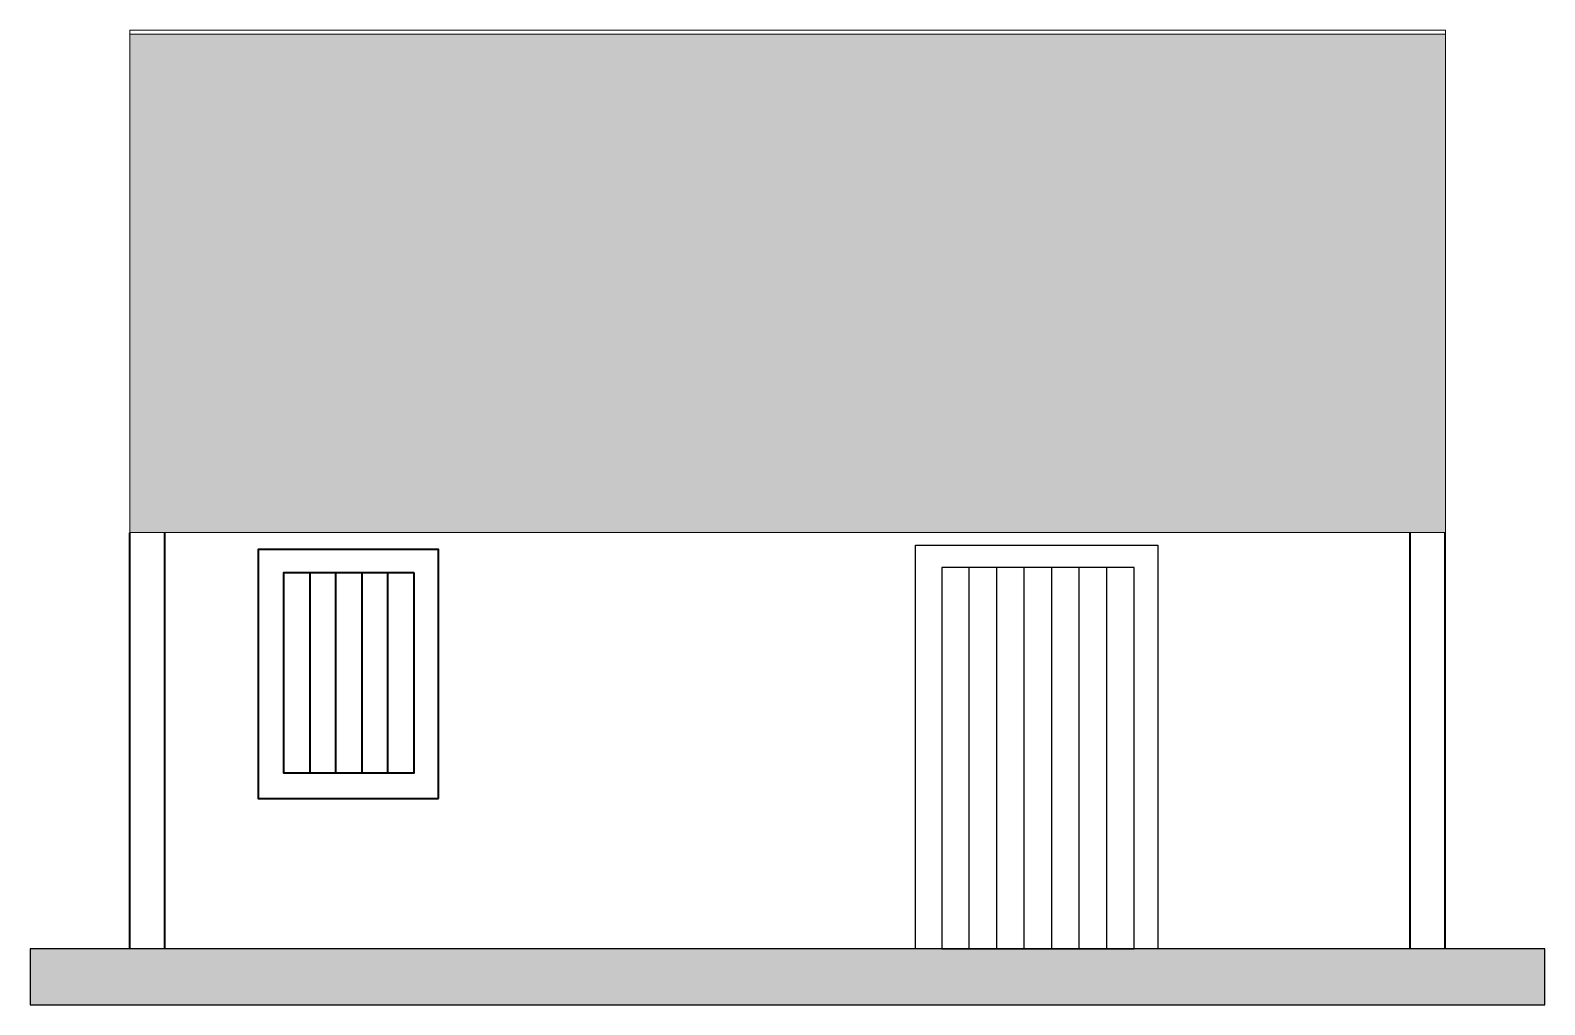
# Model space of a CAD drawing. Header units: millimetres. Extents: x 10134 to 18285, y -223 to 5021.
import ezdxf

# ---------------------------------------------------------------- set-up
doc = ezdxf.new("R2010")
doc.units = ezdxf.units.MM
for name, color, linetype, lineweight in [('A-ALV-___-___-EXI', 250, 'Continuous', 35), ('A-BAS-___-___-EXI', 250, 'Continuous', 25), ('A-COB-___-___-EXI', 250, 'Continuous', 13), ('A-POR-___-___-EXI', 250, 'Continuous', 25)]:
    doc.layers.add(name, color=color, linetype=linetype, lineweight=lineweight)

msp = doc.modelspace()

# ---------------------------------------------------------------- hatches: boundary and pattern name
at = {"layer": 'A-BAS-___-___-EXI', "true_color": 0xcb9898}
msp.add_hatch(color=253, dxfattribs=at).paths.add_polyline_path([(18284.5, -223), (18284.5, 77), (10134.3, 77), (10134.3, -223)])
at = {"layer": 'A-COB-___-___-EXI'}
h = msp.add_hatch(dxfattribs=at)
h.set_pattern_fill('FP_1', color=256, style=0, pattern_type=2)
h.set_pattern_definition([(293.253, (26746.72, 1904.676), (255.24746, -490.57445), [6.756, -668.793]), (0, (26732.05, 1898.47), (0, 103.446), [17.335, -249.364]), (279.074, (26740.052, 1956.916), (266.59993558, -1654.50892373), [59.187, -11778.313]), (0, (26528.03, 1906.23), (0, 103.446), [46.672, -220.027]), (0, (26528.03, 1898.47), (0, 103.446), [45.339, -221.361]), (307.72, (26724.05, 1908.814), (251.138084, -290.218723), [13.078, -1294.693]), (328.895, (26712.049, 1916.055), (516.610659, -300.2074505), [14.017, -2789.35]), (340.427, (26696.047, 1921.745), (2916.9970132, -1028.5271682), [16.983, -3379.688]), (352.205, (26673.377, 1924.848), (791.887793, -102.3195038), [22.881, -4553.306]), (356.828, (26661.376, 1932.089), (257.664333, 0.498276), [18.698, -1851.066]), (351.867, (26680.045, 1931.055), (2926.1144121, -412.722588), [25.594, -5093.183]), (342.761, (26705.381, 1927.434), (1026.473136, -297.82289), [20.943, -1375.28]), (330.569, (26725.384, 1921.228), (2385.7107608, -1336.5753726), [16.842, -3351.555]), (80.926, (26573.365, 1898.469), (1600.29207267, 10034.85137333), [59.187, -11778.313]), (79.918, (26582.699, 1853.471), (267.173845, 1554.365396), [45.705, -3001.27]), (280.082, (26732.051, 1898.469), (266.221758, -1445.5589), [45.705, -3001.27]), (0, (26650.71, 1924.85), (0, 103.446), [22.669, -244.03]), (9.275, (26625.371, 1920.71), (1875.210528, 311.6815806), [25.672, -5108.76]), (19.243, (26612.036, 1916.055), (286.7854563, 110.4556376), [14.124, -2810.707]), (28.503, (26598.701, 1908.814), (566.504335, 328.314927), [15.174, -1502.249]), (52.28, (26590.7, 1898.47), (548.960388, 744.241244), [13.078, -1294.693]), (0, (26573.37, 1898.47), (0, 103.446), [17.335, -249.364]), (66.747, (26573.365, 1898.47), (11.45385, 130.10007), [6.756, -668.793]), (51.142, (26576.032, 1904.676), (1076.967727, 1357.393348), [10.627, -2114.859]), (29.431, (26582.699, 1912.952), (547.988136, 318.5708844), [16.842, -3351.555]), (17.239, (26597.368, 1921.228), (307.02714, 115.959271), [20.943, -1375.28]), (8.133, (26617.37, 1927.434), (2141.1796704, 311.4380692), [25.594, -5093.183]), (3.172, (26642.707, 1931.055), (1609.234049, 103.958935), [18.698, -1851.066]), (308.858, (26740.052, 1912.952), (256.546051, -297.72953), [10.627, -2114.859]), (0, (26748.05, 1906.23), (0, 103.446), [46.672, -220.027]), (0, (26749.39, 1898.47), (0, 103.446), [45.339, -221.361])])
h.paths.add_polyline_path([(17749.8, 2317.5), (17749.8, 4999), (10669.8, 4999), (10669.8, 2317.5)])

# ---------------------------------------------------------------- linework, layer by layer
at = {"layer": 'A-ALV-___-___-EXI'}
for p, q in [((10669.8, 77), (10669.8, 2317)), ((10859.1, 77), (10859.1, 2317)), ((17559.8, 77), (17559.8, 2317)), ((17749.1, 77), (17749.1, 2317)), ((11638.2, 2102.5), (11638.2, 1022.5)), ((11778.2, 1022.5), (11778.2, 2102.5)), ((11918.2, 2102.5), (11918.2, 1022.5)), ((12058.2, 1022.5), (12058.2, 2102.5))]:
    msp.add_line(p, q, dxfattribs=at)
for points in [[(12330.3, 885.9), (12330.3, 2225.9), (11360.3, 2225.9), (11360.3, 885.9)], [(12198.2, 2102.5), (12198.2, 1022.5), (11498.2, 1022.5), (11498.2, 2102.5)]]:
    msp.add_lwpolyline(points, close=True, dxfattribs=at)
at = {"layer": 'A-BAS-___-___-EXI'}
msp.add_lwpolyline([(18284.5, 77), (10134.3, 77), (10134.3, -223), (18284.5, -223)], close=True, dxfattribs=at)
at = {"layer": 'A-COB-___-___-EXI'}
msp.add_line((17749.8, 4999), (10669.8, 4999), dxfattribs=at)
msp.add_lwpolyline([(10669.8, 2317.5), (17749.8, 2317.5), (17749.8, 5020.7), (10669.8, 5020.7)], close=True, dxfattribs=at)
at = {"layer": 'A-POR-___-___-EXI'}
for p, q in [((15187.1, 77), (15187.1, 2129)), ((15335.1, 77), (15335.1, 2129)), ((15483.2, 77), (15483.2, 2129)), ((15631.2, 77), (15631.2, 2129)), ((15779.2, 77), (15779.2, 2129)), ((15927.3, 77), (15927.3, 2129))]:
    msp.add_line(p, q, dxfattribs=at)
for points in [[(16201.6, 2250.8), (16201.6, 77), (14898.7, 77), (14898.7, 2250.8)], [(15039.1, 77), (16075.3, 77), (16075.3, 2129), (15039.1, 2129)]]:
    msp.add_lwpolyline(points, close=True, dxfattribs=at)

doc.saveas('drawing.dxf')
